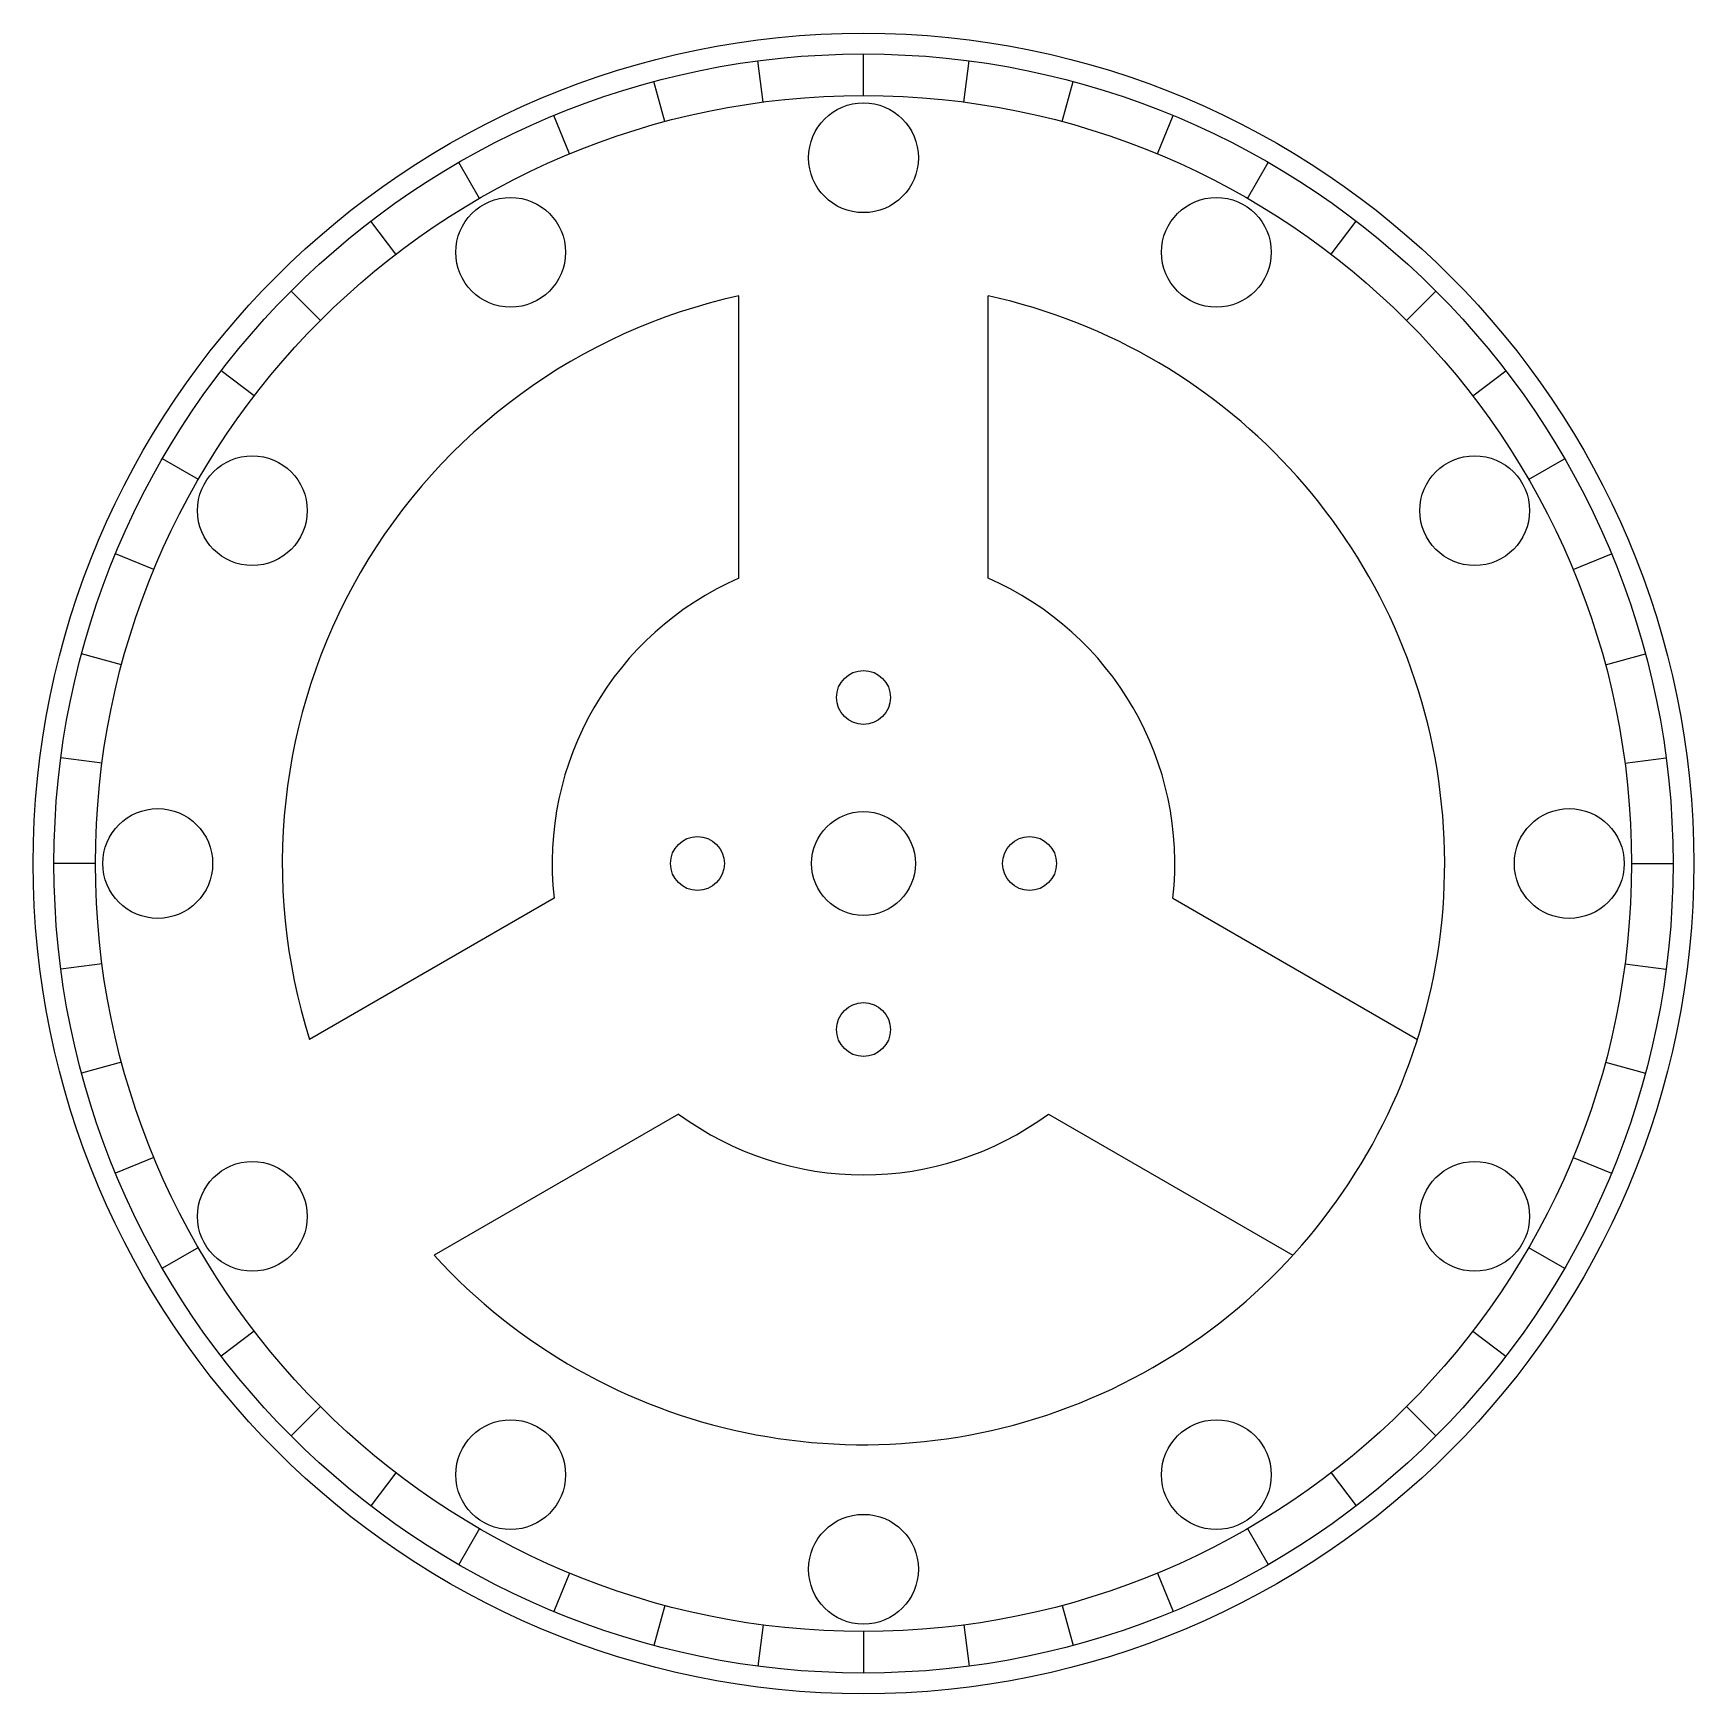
# Model space of a CAD drawing. Header units: millimetres. Extents: x 2991 to 3071, y 1222 to 1302.
import ezdxf

# ---------------------------------------------------------------- set-up
doc = ezdxf.new("R2010")
doc.units = ezdxf.units.MM

msp = doc.modelspace()

# ---------------------------------------------------------------- linework, layer by layer
for p, q in [((3031.042, 1299.012), (3031.042, 1301.012)), ((3026.213, 1298.696), (3025.952, 1300.678)), ((3035.872, 1298.696), (3036.133, 1300.678)), ((3021.466, 1297.751), (3020.948, 1299.683)), ((3040.618, 1297.751), (3041.136, 1299.683)), ((3016.883, 1296.196), (3016.117, 1298.043)), ((3045.201, 1296.196), (3045.967, 1298.043)), ((3012.542, 1294.055), (3011.542, 1295.787)), ((3049.542, 1294.055), (3050.542, 1295.787)), ((3008.518, 1291.366), (3007.3, 1292.953)), ((3053.566, 1291.366), (3054.784, 1292.953)), ((3004.879, 1288.175), (3003.465, 1289.589)), ((3025.042, 1275.76), (3025.042, 1289.362)), ((3037.042, 1275.76), (3037.042, 1289.362)), ((3057.205, 1288.175), (3058.619, 1289.589)), ((3001.688, 1284.536), (3000.101, 1285.754)), ((3060.396, 1284.536), (3061.983, 1285.754)), ((2998.999, 1280.512), (2997.267, 1281.512)), ((3063.085, 1280.512), (3064.817, 1281.512)), ((2996.859, 1276.171), (2995.011, 1276.937)), ((3065.226, 1276.171), (3067.073, 1276.937)), ((2995.303, 1271.588), (2993.371, 1272.106)), ((3066.781, 1271.588), (3068.713, 1272.106)), ((2994.359, 1266.842), (2992.376, 1267.103)), ((3067.726, 1266.842), (3069.708, 1267.103)), ((2994.042, 1262.012), (2992.042, 1262.012)), ((3068.042, 1262.012), (3070.042, 1262.012)), ((3016.136, 1260.334), (3004.357, 1253.533)), ((3045.948, 1260.334), (3057.728, 1253.533)), ((2994.359, 1257.183), (2992.376, 1256.922)), ((3067.726, 1257.183), (3069.708, 1256.922)), ((2995.303, 1252.436), (2993.371, 1251.918)), ((3066.781, 1252.436), (3068.713, 1251.918)), ((3022.136, 1249.942), (3010.357, 1243.141)), ((3039.948, 1249.942), (3051.728, 1243.141)), ((2996.859, 1247.853), (2995.011, 1247.087)), ((3065.226, 1247.853), (3067.073, 1247.087)), ((2998.999, 1243.512), (2997.267, 1242.512)), ((3063.085, 1243.512), (3064.817, 1242.512)), ((3001.688, 1239.488), (3000.101, 1238.27)), ((3060.396, 1239.488), (3061.983, 1238.27)), ((3004.879, 1235.849), (3003.465, 1234.435)), ((3057.205, 1235.849), (3058.619, 1234.435)), ((3008.518, 1232.658), (3007.3, 1231.071)), ((3053.566, 1232.658), (3054.784, 1231.071)), ((3012.542, 1229.969), (3011.542, 1228.237)), ((3049.542, 1229.969), (3050.542, 1228.237)), ((3016.883, 1227.829), (3016.117, 1225.981)), ((3045.201, 1227.829), (3045.967, 1225.981)), ((3021.466, 1226.273), (3020.948, 1224.341)), ((3040.618, 1226.273), (3041.136, 1224.341)), ((3026.213, 1225.329), (3025.952, 1223.346)), ((3031.042, 1225.012), (3031.042, 1223.012)), ((3035.872, 1225.329), (3036.133, 1223.346))]:
    msp.add_line(p, q)
for centre, radius in [((3031.042, 1262.012), 40), ((3031.042, 1262.012), 39), ((3031.042, 1262.012), 37), ((3031.042, 1296.012), 2.645), ((3014.042, 1291.457), 2.645), ((3048.042, 1291.457), 2.645), ((3001.597, 1279.012), 2.645), ((3060.487, 1279.012), 2.645), ((3031.042, 1270.012), 1.3), ((2997.042, 1262.012), 2.645), ((3031.042, 1262.012), 2.5), ((3065.042, 1262.012), 2.645), ((3023.042, 1262.012), 1.3), ((3039.042, 1262.012), 1.3), ((3031.042, 1254.012), 1.3), ((3001.597, 1245.012), 2.645), ((3060.487, 1245.012), 2.645), ((3014.042, 1232.567), 2.645), ((3048.042, 1232.567), 2.645), ((3031.042, 1228.012), 2.645)]:
    msp.add_circle(centre, radius)
for radius, start, end in [(28, 102.37363, 197.62637), (28, 222.37363, 77.62637), (15, 113.57818, 186.42182), (15, 353.57818, 66.42182), (15, 233.57818, 306.42182)]:
    msp.add_arc((3031.042, 1262.012), radius, start, end)

doc.saveas('drawing.dxf')
